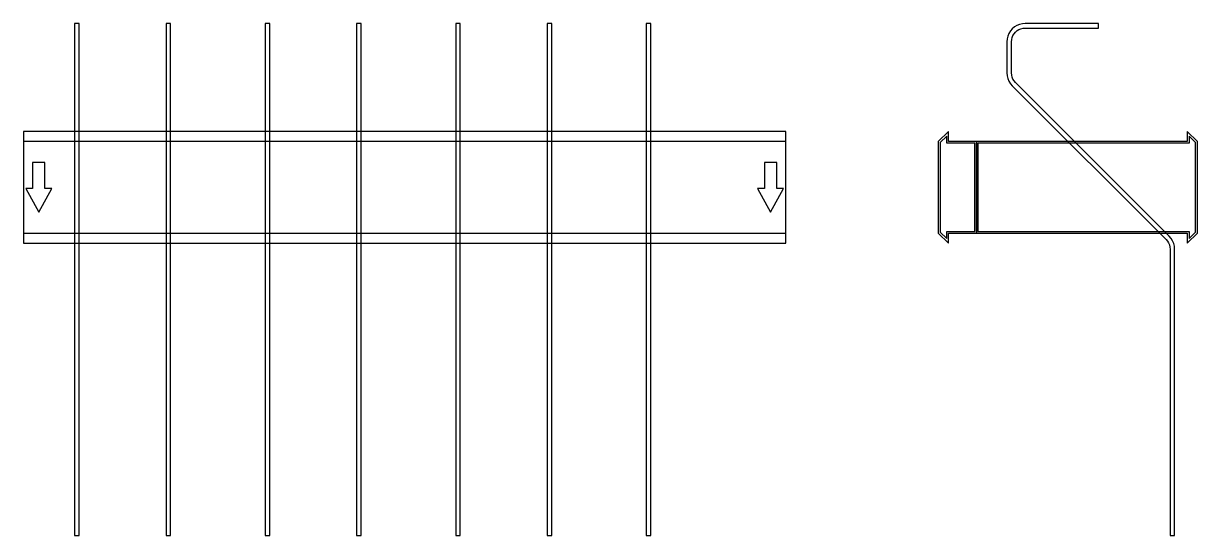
# Model space of a CAD drawing. Extents: x 0 to 1540, y -457 to 215.
import ezdxf

# ---------------------------------------------------------------- set-up
doc = ezdxf.new("R2010")
doc.units = 0
doc.layers.add('Halfen', color=7, linetype='CONTINUOUS')

msp = doc.modelspace()

# ---------------------------------------------------------------- linework, layer by layer
at = {"layer": 'Halfen', "color": 7}
for points in [[(73, -457.177), (73, 215.147), (67, 215.147), (67, -457.177)], [(193, -457.177), (193, 215.147), (187, 215.147), (187, -457.177)], [(323, -457.177), (323, 215.147), (317, 215.147), (317, -457.177)], [(443, -457.177), (443, 215.147), (437, 215.147), (437, -457.177)], [(573, -457.177), (573, 215.147), (567, 215.147), (567, -457.177)], [(693, -457.177), (693, 215.147), (687, 215.147), (687, -457.177)], [(823, -457.177), (823, 215.147), (817, 215.147), (817, -457.177)], [(1510, -457.177), (1510, -81.213), (1509.705, -77.459), (1508.825, -73.797), (1507.384, -70.317), (1505.416, -67.106), (1502.971, -64.243), (1301.272, 137.456), (1299.438, 139.604), (1297.962, 142.012), (1296.881, 144.621), (1296.222, 147.368), (1296, 150.184), (1296, 191.147), (1296.222, 193.963), (1296.881, 196.71), (1297.962, 199.319), (1299.438, 201.728), (1301.272, 203.875), (1303.42, 205.71), (1305.828, 207.186), (1308.438, 208.266), (1311.184, 208.926), (1314, 209.147), (1410, 209.147), (1410, 215.147), (1314, 215.147), (1310.246, 214.852), (1306.584, 213.973), (1303.104, 212.532), (1299.893, 210.564), (1297.029, 208.118), (1294.584, 205.254), (1292.616, 202.043), (1291.175, 198.564), (1290.295, 194.902), (1290, 191.147), (1290, 150.184), (1290.295, 146.429), (1291.175, 142.767), (1292.616, 139.288), (1294.584, 136.077), (1297.029, 133.213), (1498.728, -68.485), (1500.562, -70.633), (1502.038, -73.041), (1503.119, -75.651), (1503.778, -78.397), (1504, -81.213), (1504, -457.177)], [(0, -73.5), (1000, -73.5), (1000, 73.5), (0, 73.5)], [(1250, -60), (1250, 60), (1213.5, 60), (1213.5, 73.5), (1200, 60), (1200, -60), (1213.5, -73.5), (1213.5, -60)], [(1248, -58), (1248, 58), (1211, 58), (1211, 67.25), (1202.5, 58.75), (1202.5, -58.75), (1211, -67.25), (1211, -58)], [(1540, -60), (1540, 60), (1526.5, 73.5), (1526.5, 60), (1250, 60), (1250, -60), (1526.5, -60), (1526.5, -73.5)], [(1537.5, -58.75), (1537.5, 58.75), (1529, 67.25), (1529, 58), (1252, 58), (1252, -58), (1529, -58), (1529, -67.25)], [(0, -60), (1000, -60), (1000, 60), (0, 60)], [(20, -32.5), (37, -1.5), (28, -1.5), (28, 32.5), (12, 32.5), (12, -1.5), (3, -1.5)], [(980, -32.5), (997, -1.5), (988, -1.5), (988, 32.5), (972, 32.5), (972, -1.5), (963, -1.5)]]:
    msp.add_lwpolyline(points, close=True, dxfattribs=at)

doc.saveas('drawing.dxf')
